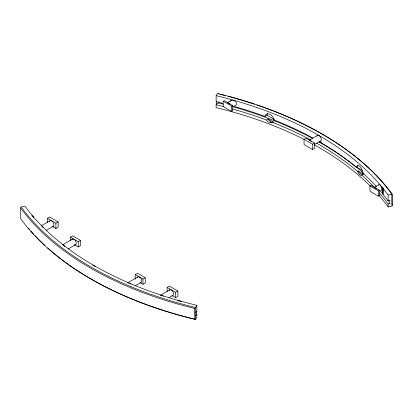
<?xml version="1.0" encoding="UTF-8"?>
<svg xmlns="http://www.w3.org/2000/svg" width="413" height="413" viewBox="0 0 413 413"><rect width="100%" height="100%" fill="white"/><g stroke="black" fill="none" stroke-linecap="round" stroke-linejoin="round"><path stroke-width="0.62" d="M222.586 103.26A320.793 185.21 0 0 0 216.128 101.65L216.128 95.656L217.481 93.508A324.546 187.373 0 0 1 391.823 194.167L391.823 206.154L388.106 206.934A320.793 185.21 0 0 0 379.031 195.519M303.942 139.341A320.793 185.21 0 0 0 216.128 107.643L216.128 104.706L216.52 104.081L218.503 102.94A331.195 191.214 0 0 1 223.242 104.143M195.519 307.504L196.872 305.357L184.575 302.208A320.793 185.205 0 0 1 24.899 206.072L21.177 206.846A324.546 187.373 0 0 0 195.519 307.499L195.519 319.492A324.546 187.373 0 0 1 47.66 247.95M195.488 312.543L196.872 311.35L196.872 305.357M195.488 315.604L196.872 314.407L196.872 317.344L195.519 319.492M195.215 307.835L194.657 308.284M223.201 101.226L224.269 100.612L232.736 105.496L232.736 110.803L231.662 111.417L223.201 106.533L223.201 101.226L231.662 106.115L232.736 105.496M227.46 102.667L231.337 100.431M47.433 222.457L47.433 218.332L49.689 217.031L58.156 221.915L58.156 227.217L55.894 228.518L52.317 226.448M41.527 225.648L50.076 220.712M47.433 218.332L55.894 223.221L58.156 221.915M46.06 230.402L53.272 226.241M267.681 113.446A5.173 2.984 60 0 0 267.03 115.304L265.043 116.451A320.793 185.21 0 0 0 233.665 106.255M232.514 108.986A320.793 185.21 0 0 1 266.235 119.951L268.006 118.929L273.354 122.016L272.668 122.413A320.793 185.21 0 0 1 310.607 139.878M70.489 240.702L70.489 237.17L72.745 235.869L80.509 240.351L80.509 245.647L78.253 246.953L74.66 244.878M274.273 119.563L273.829 119.816A320.793 185.21 0 0 1 312.899 138.066M62.781 244.702L72.42 239.142M70.489 237.17L78.253 241.651L80.509 240.351M68.176 248.962L75.662 244.635M304.061 139.3L306.033 138.159L314.5 143.048L314.5 148.35L312.522 149.491L304.061 144.602L304.061 139.3L312.522 144.183L314.5 143.048M309.218 140.214L317.447 135.464M314.056 144.793L320.638 140.993M135.232 279.26L135.232 274.547L137.488 273.246L145.252 277.727L145.252 283.029L142.996 284.33L140.084 282.652M127.767 282.766L137.87 276.927M135.232 274.547L142.996 279.033L145.252 277.727M135.19 285.848L141.117 282.425M357.803 165.474A5.173 2.984 60 0 0 357.147 167.337L356.646 167.626A320.793 185.21 0 0 0 319.048 141.52M316.456 143.099A320.793 185.21 0 0 1 357.441 171.354L358.128 170.956A5.173 2.984 60 0 0 363.476 174.049L361.705 175.071A320.793 185.21 0 0 1 374.199 187.234M362.965 172.412L362.469 172.701A320.793 185.21 0 0 1 376.388 186.547M167.157 291.578L167.157 287.458L169.413 286.152L177.879 291.041L177.879 296.338L175.618 297.644L172.03 295.569M160.951 294.934L169.795 289.828M167.157 287.458L175.618 292.342L177.879 291.041M169.232 297.525L172.985 295.357M369.991 185.979L371.06 185.36L379.526 190.243L379.526 195.55L378.458 196.17L369.991 191.281L369.991 185.979L378.458 190.863L379.526 190.243M374.25 187.419L379.201 184.559M382.985 194.255L383.176 188.147L382.985 194.255L388.106 200.94L390.177 200.14M379.516 193.15A320.793 185.21 0 0 1 388.106 203.996L390.177 203.201M382.985 188.261L388.106 194.946L391.823 194.167M270.298 122.759L268.641 122.124A5.338 3.583 48.2 0 1 266.354 120.09M196.139 311.175L196.872 311.35M267.03 115.304L273.814 119.223M357.147 167.337L362.366 170.347M358.128 170.956L363.476 174.049M216.128 95.656A320.793 185.21 0 0 1 382.65 187.848L383.176 188.147M380.358 191.08A320.793 185.21 0 0 1 382.65 193.842L383.176 194.141M360.121 174.936L359.036 173.992A5.307 2.344 68.3 0 1 357.524 171.514L357.441 171.354M218.157 93.55L218.436 93.761M194.812 319.435L194.575 319.249M381.369 187.301L381.597 188.23A3.03 1.069 74.5 0 1 381.597 190.29L381.457 190.569A3.48 1.26 73.9 0 1 380.595 190.594M392.288 204.889L392.288 194.203A325.583 187.972 0 0 0 256.901 104.99M389.185 200.713L389.185 203.769M388.106 194.946L388.106 200.94M388.106 203.996L388.106 206.934M382.65 187.848L382.65 193.842M378.458 190.863L378.458 196.17M321.304 142.702L321.304 143.275A331.221 191.229 0 0 1 363.017 172.691M312.522 144.183L312.522 149.491M231.662 106.115L231.662 111.417M218.503 101.794L218.503 102.94M216.52 101.639L216.52 104.081M196.48 311.975L196.48 315.031M175.618 292.342L175.618 297.644M142.996 279.033L142.996 284.33M93.952 265.9L93.952 265.574A3.19 1.853 60.4 0 0 92.703 265.285M78.253 241.651L78.253 246.953M55.894 223.221L55.894 228.518M169.222 290.623A3.19 1.843 60.1 0 1 172.939 291.599A3.19 1.843 60.1 0 1 172.118 295.481M137.297 277.722A3.19 1.843 60 0 1 141.019 278.698A3.19 1.843 60 0 1 140.198 282.58M71.847 239.932A3.19 1.843 60 0 1 74.257 239.452A3.19 1.843 60 0 1 76.266 243.035A3.19 1.843 60 0 1 74.546 244.744M49.503 221.507A3.19 1.848 60 0 1 53.231 222.483A3.19 1.848 60 0 1 52.405 226.365M31.956 215.638A3.48 1.26 73.9 0 1 33.582 217.501M177.91 300.86A3.48 2.55 39.9 0 1 181.199 301.784M45.012 245.529A324.546 187.373 0 0 1 35.136 235.704M33.747 234.202A324.546 187.373 0 0 1 31.042 231.182M29.726 229.664A324.546 187.373 0 0 1 28.43 228.136M20.593 208.147A0.867 0.356 78.2 0 1 20.547 207.894M20.733 207.574A0.841 0.759 65.4 0 1 20.769 207.233M177.915 300.783A3.294 2.401 41 0 1 181.312 301.758M93.952 265.595A3.19 1.833 59.6 0 1 95.197 266.746M31.997 215.54A3.294 1.208 73.8 0 1 33.794 217.785M41.212 225.803A3.325 1.368 71.3 0 1 43.086 227.64M62.528 244.899A3.227 1.6 66.2 0 1 64.696 246.535M127.607 282.884A3.227 2.096 52.9 0 1 130.493 284.139M160.223 295.31A3.325 2.344 45.4 0 1 163.471 296.389M314.334 144.849A320.793 185.21 0 0 1 370.136 185.979M216.128 104.706A320.793 185.21 0 0 1 223.851 106.642M232.622 106.688A331.195 191.214 0 0 1 312.636 138.458M319.084 142.015A331.195 191.214 0 0 1 321.293 143.28M264.996 116.43A5.286 3.64 47.9 0 1 269.503 114.133A5.286 3.64 47.9 0 1 273.891 119.832M230.552 101.304A3.03 2.235 39.7 0 1 230.655 101.087L230.95 100.715A3.48 2.55 40.8 0 1 235.921 102.135L236.097 102.393A3.072 2.241 41.1 0 1 235.942 105.083A3.485 2.55 39.9 0 1 234.372 105.64M227.269 102.858A3.19 1.843 60 0 1 229.736 104.282M316.895 136.238A3.19 1.822 60.5 0 1 319.306 135.8A3.19 1.822 60.5 0 1 321.268 139.439A3.19 1.822 60.5 0 1 319.492 141.05M309.027 140.405A3.19 1.843 60 0 1 311.5 141.829M381.344 187.311A3.48 1.249 74.5 0 0 379.01 184.73A3.072 1.131 73.8 0 0 378.809 185.194M374.059 187.605A3.19 1.843 60 0 1 376.527 189.03M219.716 94.179A325.583 187.972 0 0 1 225.55 95.651M228.007 96.296A325.583 187.972 0 0 1 254.584 104.21M392.407 204.853A0.867 0.356 78.2 0 1 392.453 205.106M392.267 205.426A0.841 0.759 65.4 0 1 392.231 205.767M361.633 175.112A5.338 2.37 69 0 1 360.141 174.978M356.564 167.549A5.286 2.447 68.3 0 1 359.615 166.191A5.286 2.447 68.3 0 1 362.542 172.753M273.354 122.016A5.173 2.984 60 0 1 268.006 118.929M272.57 122.485A5.307 3.578 49 0 1 270.298 122.775M194.456 308.423L194.456 319.104A325.583 187.972 0 0 1 20.712 218.797L20.712 208.111A325.583 187.972 0 0 0 194.456 308.418"/></g></svg>
